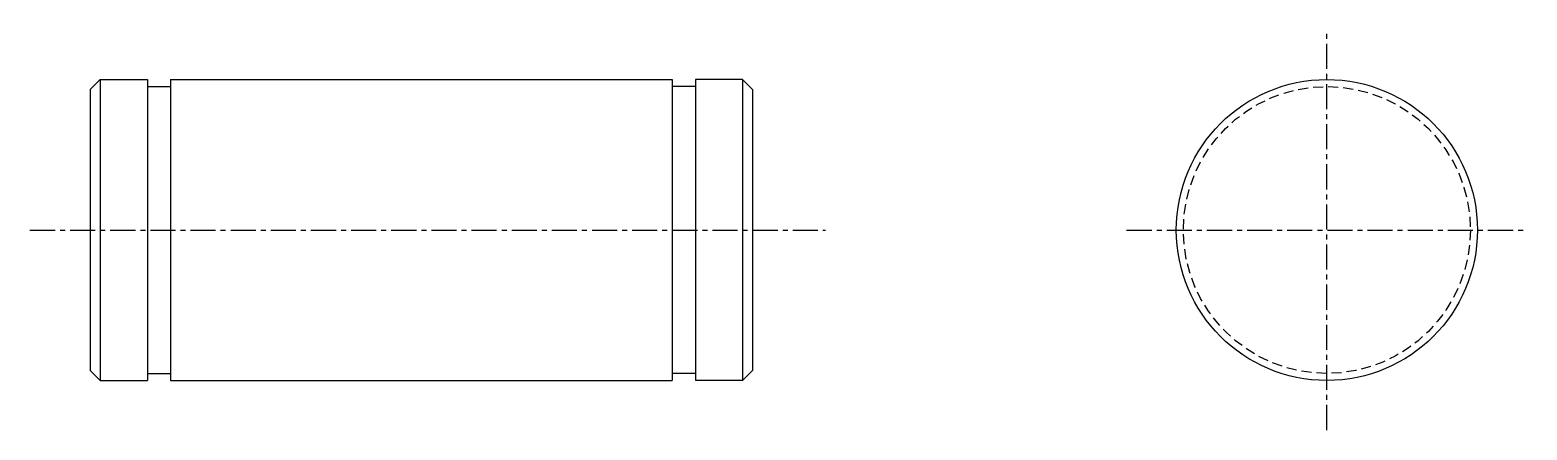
# Model space of a CAD drawing. Extents: x -16 to 145, y 25 to 215.
# Drawn here: x 70.4 to 145, y 194.6 to 214.6 of the extents above; entities outside this region: 2.
import ezdxf

# ---------------------------------------------------------------- set-up
doc = ezdxf.new("R2010")
doc.units = 0
doc.linetypes.add('CENTER', pattern=[2, 1.25, -0.25, 0.25, -0.25])
doc.linetypes.add('DASHED', pattern=[0.75, 0.5, -0.25])
doc.layers.get('0').update_dxf_attribs({"linetype": 'CONTINUOUS'})
doc.layers.add('CENTER', color=1, linetype='CENTER')

msp = doc.modelspace()

# ---------------------------------------------------------------- linework, layer by layer
at = {"color": 7, "linetype": 'CONTINUOUS'}
for p, q in [((73.921, 212.091), (73.421, 211.591)), ((73.921, 212.091), (73.921, 197.091)), ((73.921, 212.091), (76.271, 212.091)), ((76.271, 212.091), (76.271, 197.091)), ((77.421, 212.091), (102.421, 212.091)), ((77.421, 212.091), (77.421, 197.091)), ((83.671, 212.091), (83.671, 212.091)), ((89.921, 212.091), (89.921, 212.091)), ((102.421, 212.091), (102.421, 197.091)), ((103.571, 212.091), (103.571, 197.091)), ((105.921, 212.091), (103.571, 212.091)), ((105.921, 212.091), (105.921, 197.091)), ((106.421, 211.591), (105.921, 212.091)), ((73.421, 211.591), (73.421, 197.591)), ((76.271, 211.741), (77.421, 211.741)), ((103.571, 211.741), (102.421, 211.741)), ((106.421, 211.591), (106.421, 197.591)), ((73.421, 197.591), (73.921, 197.091)), ((73.921, 197.091), (76.271, 197.091)), ((76.271, 197.441), (77.421, 197.441)), ((77.421, 197.091), (102.421, 197.091)), ((103.571, 197.441), (102.421, 197.441)), ((105.921, 197.091), (103.571, 197.091)), ((105.921, 197.091), (106.421, 197.591))]:
    msp.add_line(p, q, dxfattribs=at)
msp.add_circle((135.03, 204.591), 7.5, dxfattribs=at)
at = {"color": 3, "linetype": 'DASHED'}
msp.add_circle((135.03, 204.591), 7.15, dxfattribs=at)
at = {"layer": 'CENTER', "color": 1, "linetype": 'CENTER'}
for p, q in [((135.03, 194.618), (135.03, 214.565)), ((70.421, 204.591), (110.056, 204.591)), ((125.056, 204.591), (145.003, 204.591))]:
    msp.add_line(p, q, dxfattribs=at)

# ---------------------------------------------------------------- texts
at = {"color": 7, "linetype": 'CONTINUOUS'}
for s, p in [('CCG 15-25', (-16.649, 55.012)), ('CCG15', (-16.649, 25.012))]:
    msp.add_text(s, height=8, dxfattribs=at).set_placement(p)

doc.saveas('drawing.dxf')
